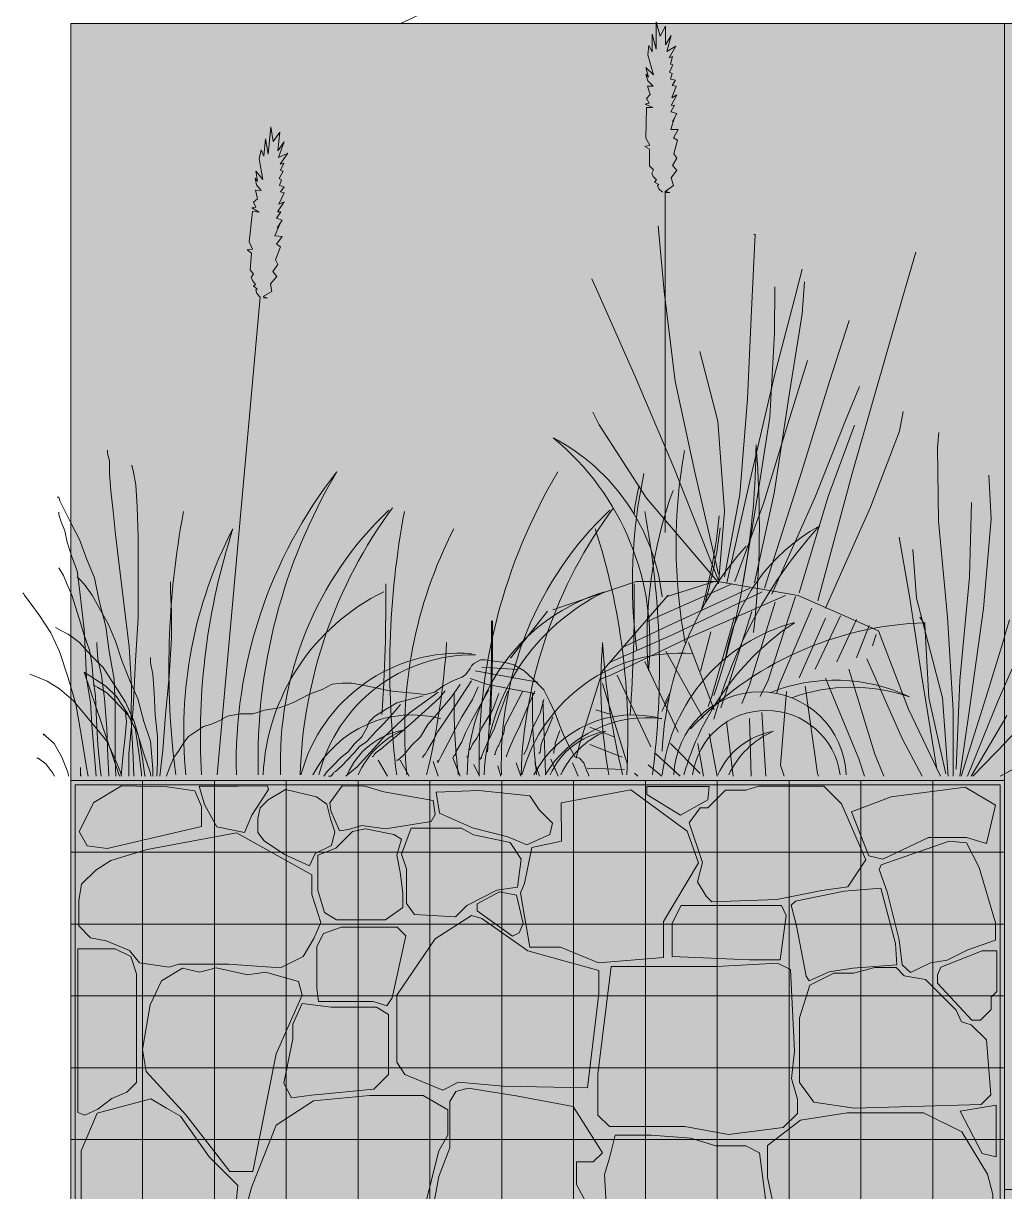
# Model space of a CAD drawing. Header units: centimetres. Extents: x -4381 to 5639, y -3920 to 4826.
# Drawn here: x 5.048 to 5.941, y 27.74 to 28.804 of the extents above; entities that cross this region are included whole.
import ezdxf
from ezdxf.xclip import XClip

# ---------------------------------------------------------------- set-up
doc = ezdxf.new("R2010")
doc.units = ezdxf.units.CM
doc.header["$MEASUREMENT"] = 0
doc.header["$XCLIPFRAME"] = 0
doc.set_wipeout_variables(frame=1)
doc.linetypes.add('Dashed', pattern=[0.564444, 0.282222, -0.282222])
doc.linetypes.add('Wipeout_Contour', pattern=[100, 0, -100])
for name, color, linetype, lineweight, true_color in [('00-TREES_Pen_No__184', 7, 'Continuous', 5, 0xc5d295), ('0_Pen_No__254', 7, 'Continuous', 13, 0xe8e8e8), ('cad-block.com_Pen_No__62', 7, 'Continuous', 5, 0xaaaaaa), ('Mur de clôture_Pen_No__178', 7, 'Continuous', 5, 0xbda888)]:
    doc.layers.add(name, color=color, linetype=linetype, lineweight=lineweight, true_color=true_color)
for name, color, linetype, lineweight in [('0_Pen_No__1', 7, 'Continuous', 5), ('0_Pen_No__15', 214, 'Continuous', 5), ('0_Pen_No__20', 1, 'Continuous', 5), ('0_Pen_No__7', 7, 'Continuous', 5), ('Mur de clôture_Pen_No__1', 7, 'Continuous', 5), ('Mur de clôture_Pen_No__7', 7, 'Continuous', 5), ('net_Pen_No__1', 7, 'Continuous', 5)]:
    doc.layers.add(name, color=color, linetype=linetype, lineweight=lineweight)
doc.layers.add('Drawing & Figure', color=7, linetype='Continuous')
doc.layers.add('Mur de clôture', color=7, linetype='Continuous')

# ---------------------------------------------------------------- blocks, each defined once
blk = doc.blocks.new('Drawing_8_8', base_point=(-322.5754, 32.2036))
at = {"layer": '0_Pen_No__254', "linetype": 'Continuous', "ltscale": 10}
for points in [[(5.2099, 28.0724), (5.2099, 28.0906), (5.2039, 28.1048), (5.1788, 28.1086), (5.1372, 28.1095), (5.1119, 28.0944), (5.0986, 28.0678), (5.1058, 28.0549), (5.1242, 28.0524)], [(5.2241, 28.072), (5.2492, 28.0669), (5.2558, 28.0827), (5.271, 28.1062), (5.2701, 28.1093), (5.2433, 28.1091), (5.208, 28.109), (5.2128, 28.0924)], [(5.2866, 28.106), (5.2706, 28.0967), (5.2634, 28.0895), (5.2612, 28.0796), (5.2612, 28.0669), (5.2669, 28.0594), (5.2855, 28.0469), (5.3084, 28.0365), (5.3134, 28.0477), (5.3282, 28.055), (5.3314, 28.0677), (5.3275, 28.0793), (5.3242, 28.0927), (5.3147, 28.0995)], [(5.3278, 28.0866), (5.3355, 28.0685), (5.3439, 28.0698), (5.3561, 28.0734), (5.3776, 28.0704), (5.4191, 28.0769), (5.4228, 28.0833), (5.421, 28.096), (5.3759, 28.1041), (5.3587, 28.1091), (5.3379, 28.1093), (5.3267, 28.0941)], [(5.4236, 28.1036), (5.4265, 28.0845), (5.4568, 28.0711), (5.4887, 28.0631), (5.5061, 28.0558), (5.5272, 28.0651), (5.5294, 28.0756), (5.5175, 28.0875), (5.509, 28.1004), (5.4626, 28.1051)], [(5.5089, 27.9627), (5.5368, 27.9627), (5.5715, 27.9482), (5.6306, 27.9533), (5.6306, 27.986), (5.6624, 28.0393), (5.6522, 28.0681), (5.6007, 28.1057), (5.5375, 28.0939), (5.5376, 28.0591), (5.5106, 28.0534), (5.5041, 28.0204), (5.5004, 28.0119)], [(5.6154, 28.1089), (5.6155, 28.1017), (5.6459, 28.0828), (5.671, 28.0966), (5.672, 28.1087)], [(5.6745, 28.0039), (5.7338, 28.0059), (5.7747, 28.0141), (5.7983, 28.0174), (5.8146, 28.0422), (5.7926, 28.0931), (5.7765, 28.1092), (5.7174, 28.1092), (5.7054, 28.1056), (5.687, 28.1056), (5.6708, 28.0894), (5.6638, 28.0894), (5.6539, 28.0757), (5.6659, 28.0397), (5.6615, 28.0219), (5.6694, 28.0091)], [(5.8301, 28.0427), (5.8717, 28.0623), (5.9063, 28.0623), (5.9245, 28.0569), (5.9329, 28.0918), (5.9051, 28.1081), (5.8379, 28.0993), (5.8016, 28.0857), (5.8176, 28.0458)], [(5.316, 28.0464), (5.316, 28.0146), (5.322, 27.9942), (5.3328, 27.9875), (5.3774, 27.9875), (5.3934, 27.9987), (5.3934, 28.0116), (5.3908, 28.0308), (5.3878, 28.0464), (5.3922, 28.0608), (5.3851, 28.065), (5.3593, 28.0704), (5.3474, 28.0678), (5.3323, 28.0528)], [(5.392, 28.0472), (5.3965, 28.0339), (5.3965, 28.0022), (5.404, 27.9922), (5.4412, 27.9901), (5.4515, 28.0004), (5.4787, 28.0146), (5.4977, 28.0171), (5.501, 28.0426), (5.4911, 28.0578), (5.4576, 28.0649), (5.4466, 28.0708), (5.4008, 28.0708)], [(5.0982, 28.0049), (5.0982, 27.9819), (5.1089, 27.9712), (5.1232, 27.9682), (5.1446, 27.9595), (5.1536, 27.9483), (5.1805, 27.9444), (5.1893, 27.947), (5.2345, 27.947), (5.282, 27.9437), (5.3024, 27.9542), (5.3124, 27.9706), (5.3185, 27.985), (5.3104, 28.0105), (5.3104, 28.0285), (5.2419, 28.0665), (5.1605, 28.0514), (5.1274, 28.0415), (5.1137, 28.0327), (5.1008, 28.0198)], [(5.8478, 27.9466), (5.8553, 27.9396), (5.8735, 27.9484), (5.8889, 27.9507), (5.9075, 27.9601), (5.9327, 27.969), (5.9327, 27.9846), (5.9179, 28.035), (5.9063, 28.0576), (5.8906, 28.0592), (5.8288, 28.0376), (5.8269, 28.0332), (5.8341, 28.013), (5.8452, 27.9693)], [(5.7605, 27.9361), (5.7631, 27.9319), (5.7812, 27.9402), (5.803, 27.9434), (5.8429, 27.9465), (5.8418, 27.9658), (5.8283, 28.0164), (5.7949, 28.0134), (5.7507, 28.0045), (5.7469, 28.0007), (5.7517, 27.982)], [(5.461, 27.9957), (5.4931, 27.9725), (5.4991, 27.9757), (5.5029, 27.9841), (5.4966, 28.0099), (5.4814, 28.0128), (5.461, 28.002)], [(5.6383, 27.954), (5.7088, 27.9511), (5.7367, 27.9511), (5.7422, 27.9913), (5.738, 28.0005), (5.6466, 28.0005), (5.6383, 27.9845)], [(5.4846, 27.836), (5.5615, 27.8346), (5.5716, 27.9203), (5.5716, 27.9413), (5.5071, 27.9591), (5.4653, 27.9886), (5.4557, 27.9914), (5.4227, 27.9702), (5.3877, 27.919), (5.3877, 27.8578), (5.3951, 27.8467), (5.4296, 27.8325), (5.444, 27.8397)], [(5.3164, 27.913), (5.3662, 27.913), (5.3786, 27.9091), (5.3836, 27.9165), (5.3961, 27.9728), (5.388, 27.9809), (5.3374, 27.9809), (5.3212, 27.975), (5.3149, 27.9631), (5.3149, 27.9251)], [(5.0975, 27.812), (5.1038, 27.8097), (5.1157, 27.8152), (5.1283, 27.8248), (5.142, 27.8306), (5.1509, 27.8395), (5.1509, 27.9384), (5.1456, 27.954), (5.1314, 27.9611), (5.0975, 27.9611)], [(5.8801, 27.9299), (5.9112, 27.896), (5.919, 27.896), (5.9287, 27.9057), (5.9287, 27.9169), (5.9339, 27.9221), (5.9339, 27.9592), (5.9207, 27.9592), (5.883, 27.9445), (5.8801, 27.9373)], [(5.1595, 27.8493), (5.1958, 27.8098), (5.2359, 27.7582), (5.2568, 27.7582), (5.2779, 27.8653), (5.3015, 27.9188), (5.2984, 27.9312), (5.2684, 27.9399), (5.2518, 27.9375), (5.2234, 27.9438), (5.2083, 27.9398), (5.1927, 27.9435), (5.1735, 27.9318), (5.1634, 27.91), (5.1563, 27.8694)], [(5.5707, 27.8097), (5.5813, 27.7993), (5.6501, 27.7993), (5.6896, 27.7921), (5.7395, 27.7983), (5.7524, 27.8111), (5.7524, 27.8242), (5.7471, 27.843), (5.7499, 27.8679), (5.746, 27.9423), (5.7342, 27.9481), (5.6792, 27.9449), (5.5829, 27.9449), (5.5707, 27.847)], [(5.8042, 27.816), (5.9196, 27.8192), (5.9286, 27.8282), (5.9245, 27.8782), (5.9107, 27.892), (5.9017, 27.8945), (5.897, 27.9051), (5.8691, 27.933), (5.8497, 27.9365), (5.8424, 27.9439), (5.8228, 27.9439), (5.8035, 27.9389), (5.7856, 27.9389), (5.7636, 27.9279), (5.7543, 27.8982), (5.7543, 27.8394), (5.7675, 27.8213)], [(5.292, 27.8254), (5.3102, 27.8279), (5.3669, 27.8334), (5.3801, 27.8465), (5.3801, 27.9012), (5.3692, 27.908), (5.3281, 27.908), (5.3015, 27.9114), (5.2931, 27.8924), (5.2931, 27.8791), (5.2849, 27.8386)], [(5.1004, 27.777), (5.1004, 27.6847), (5.1118, 27.664), (5.1523, 27.664), (5.1885, 27.6621), (5.2352, 27.6639), (5.243, 27.7457), (5.2169, 27.7718), (5.191, 27.8086), (5.1639, 27.8244), (5.1151, 27.8114)], [(5.242, 27.6665), (5.3055, 27.6612), (5.3922, 27.6615), (5.408, 27.692), (5.4139, 27.7288), (5.4259, 27.777), (5.4342, 27.7914), (5.4342, 27.8144), (5.4117, 27.8274), (5.363, 27.8274), (5.3119, 27.8228), (5.278, 27.8005), (5.2555, 27.7438), (5.242, 27.6923)], [(5.4138, 27.6874), (5.4186, 27.6665), (5.4683, 27.662), (5.5431, 27.6627), (5.5691, 27.6855), (5.5691, 27.7136), (5.5514, 27.7464), (5.5514, 27.7671), (5.5666, 27.7671), (5.5749, 27.7754), (5.5483, 27.8174), (5.4964, 27.8271), (5.4526, 27.8343), (5.4415, 27.8312), (5.436, 27.8221), (5.436, 27.78), (5.426, 27.7538)], [(5.9007, 27.8132), (5.9207, 27.7746), (5.9334, 27.7716), (5.9334, 27.8186)], [(5.8996, 27.6614), (5.9241, 27.6734), (5.9302, 27.691), (5.9302, 27.7374), (5.9255, 27.756), (5.9022, 27.7945), (5.8672, 27.8116), (5.7978, 27.8116), (5.7553, 27.8052), (5.7252, 27.782), (5.7252, 27.7529), (5.7354, 27.7051), (5.7512, 27.6766), (5.7762, 27.6631), (5.7944, 27.6635)], [(5.5711, 27.6663), (5.6091, 27.6619), (5.6627, 27.6613), (5.7156, 27.6627), (5.726, 27.6847), (5.726, 27.7124), (5.718, 27.7754), (5.7055, 27.7817), (5.6782, 27.7817), (5.6554, 27.7888), (5.6196, 27.7915), (5.5866, 27.7915), (5.5811, 27.7696), (5.5767, 27.7556), (5.5785, 27.7292), (5.5736, 27.7135)]]:
    blk.add_hatch(color=256, dxfattribs=at).paths.add_polyline_path(points)
at = {"layer": '0_Pen_No__7', "linetype": 'Continuous', "ltscale": 10}
for p, q in [((5.0801, 28.3722), (5.0785, 28.3722)), ((5.0812, 28.369), (5.0801, 28.3722)), ((5.0855, 28.3597), (5.0812, 28.369)), ((5.0801, 28.3564), (5.0801, 28.3586)), ((5.0822, 28.3499), (5.0801, 28.3564)), ((5.0855, 28.3417), (5.0822, 28.3499)), ((5.0811, 28.3064), (5.08, 28.308)), ((5.0843, 28.3009), (5.0811, 28.3064)), ((5.0489, 28.2831), (5.0478, 28.2852)), ((5.0478, 28.2852), (5.0478, 28.2841)), ((5.0549, 28.2749), (5.0489, 28.2831)), ((5.0625, 28.2645), (5.0549, 28.2749)), ((5.0728, 28.2487), (5.0625, 28.2645)), ((5.0821, 28.2509), (5.0772, 28.2536)), ((5.0809, 28.2318), (5.0728, 28.2487)), ((5.0591, 28.209), (5.0537, 28.2112)), ((5.0695, 28.2047), (5.0591, 28.209)), ((5.0809, 28.1976), (5.0695, 28.2047)), ((5.0683, 28.1546), (5.0661, 28.1568)), ((5.0661, 28.1568), (5.0661, 28.1557)), ((5.0759, 28.1481), (5.0683, 28.1546)), ((5.0829, 28.1355), (5.0759, 28.1481)), ((5.0612, 28.1345), (5.0601, 28.1345)), ((5.0682, 28.1296), (5.0612, 28.1345)), ((5.0747, 28.1209), (5.0682, 28.1296)), ((5.0761, 28.1181), (5.0747, 28.1209))]:
    blk.add_line(p, q, dxfattribs=at)
at = {"layer": 'cad-block.com_Pen_No__62', "linetype": 'Continuous', "ltscale": 10, "flags": 128}
for points in [[(5.2866, 28.106), (5.3147, 28.0995), (5.3242, 28.0927), (5.3275, 28.0793), (5.3314, 28.0677), (5.3282, 28.055), (5.3134, 28.0477), (5.3084, 28.0365), (5.2855, 28.0469), (5.2669, 28.0594), (5.2612, 28.0669), (5.2612, 28.0796), (5.2634, 28.0895), (5.2706, 28.0967)], [(5.4236, 28.1036), (5.4265, 28.0845), (5.4568, 28.0711), (5.4887, 28.0631), (5.5061, 28.0558), (5.5272, 28.0651), (5.5294, 28.0756), (5.5175, 28.0875), (5.509, 28.1004), (5.4626, 28.1051)], [(5.5089, 27.9627), (5.5368, 27.9627), (5.5715, 27.9482), (5.6306, 27.9533), (5.6306, 27.986), (5.6624, 28.0393), (5.6522, 28.0681), (5.6007, 28.1057), (5.5375, 28.0939), (5.5376, 28.0591), (5.5106, 28.0534), (5.5041, 28.0204), (5.5004, 28.0119)], [(5.6154, 28.1089), (5.6155, 28.1017), (5.6459, 28.0828), (5.671, 28.0966), (5.672, 28.1087)], [(5.8301, 28.0427), (5.8176, 28.0458), (5.8016, 28.0857), (5.8379, 28.0993), (5.9051, 28.1081), (5.9329, 28.0918), (5.9245, 28.0569), (5.9063, 28.0623), (5.8717, 28.0623)], [(5.316, 28.0464), (5.316, 28.0146), (5.322, 27.9942), (5.3328, 27.9875), (5.3774, 27.9875), (5.3934, 27.9987), (5.3934, 28.0116), (5.3908, 28.0308), (5.3878, 28.0464), (5.3922, 28.0608), (5.3851, 28.065), (5.3593, 28.0704), (5.3474, 28.0678), (5.3323, 28.0528)], [(5.3965, 28.0022), (5.3965, 28.0163), (5.3965, 28.0339), (5.392, 28.0472), (5.4008, 28.0708), (5.4466, 28.0708), (5.4576, 28.0649), (5.4911, 28.0578), (5.501, 28.0426), (5.4977, 28.0171), (5.4787, 28.0146), (5.4515, 28.0004), (5.4412, 27.9901), (5.404, 27.9922)], [(5.282, 27.9437), (5.3024, 27.9542), (5.3124, 27.9706), (5.3185, 27.985), (5.3104, 28.0105), (5.3104, 28.0285), (5.2632, 28.0547), (5.2419, 28.0665), (5.1605, 28.0514), (5.1274, 28.0415), (5.1137, 28.0327), (5.1008, 28.0198), (5.0982, 28.0049), (5.0982, 27.9819), (5.1089, 27.9712), (5.1232, 27.9682), (5.1446, 27.9595), (5.1536, 27.9483), (5.1805, 27.9444), (5.1893, 27.947), (5.2345, 27.947)], [(5.8478, 27.9466), (5.8452, 27.9693), (5.8341, 28.013), (5.8269, 28.0332), (5.8288, 28.0376), (5.8906, 28.0592), (5.9063, 28.0576), (5.9179, 28.035), (5.9327, 27.9846), (5.9327, 27.969), (5.9075, 27.9601), (5.8889, 27.9507), (5.8735, 27.9484), (5.8553, 27.9396)], [(5.7605, 27.9361), (5.7517, 27.982), (5.7469, 28.0007), (5.7507, 28.0045), (5.7949, 28.0134), (5.8283, 28.0164), (5.8418, 27.9658), (5.8429, 27.9465), (5.803, 27.9434), (5.7812, 27.9402), (5.7631, 27.9319)], [(5.461, 27.9957), (5.461, 28.002), (5.4814, 28.0128), (5.4966, 28.0099), (5.5029, 27.9841), (5.4991, 27.9757), (5.4931, 27.9725)], [(5.6383, 27.954), (5.6383, 27.9845), (5.6466, 28.0005), (5.738, 28.0005), (5.7422, 27.9913), (5.7367, 27.9511), (5.7088, 27.9511)], [(5.4846, 27.836), (5.444, 27.8397), (5.4296, 27.8325), (5.3951, 27.8467), (5.3877, 27.8578), (5.3877, 27.919), (5.4227, 27.9702), (5.4557, 27.9914), (5.4653, 27.9886), (5.5071, 27.9591), (5.5716, 27.9413), (5.5716, 27.9203), (5.5615, 27.8346)], [(5.3164, 27.913), (5.3662, 27.913), (5.3786, 27.9091), (5.3836, 27.9165), (5.3961, 27.9728), (5.388, 27.9809), (5.3374, 27.9809), (5.3212, 27.975), (5.3149, 27.9631), (5.3149, 27.9251)], [(5.0975, 27.812), (5.0975, 27.9611), (5.1269, 27.9611), (5.1314, 27.9611), (5.1456, 27.954), (5.1509, 27.9384), (5.1509, 27.8395), (5.142, 27.8306), (5.1283, 27.8248), (5.1157, 27.8152), (5.1038, 27.8097)], [(5.8801, 27.9299), (5.8801, 27.9373), (5.883, 27.9445), (5.9207, 27.9592), (5.9339, 27.9592), (5.9339, 27.9383), (5.9339, 27.9221), (5.9287, 27.9169), (5.9287, 27.9057), (5.919, 27.896), (5.9112, 27.896)], [(5.1595, 27.8493), (5.1563, 27.8694), (5.1634, 27.91), (5.1735, 27.9318), (5.1927, 27.9435), (5.2083, 27.9398), (5.2234, 27.9438), (5.2518, 27.9375), (5.2684, 27.9399), (5.2984, 27.9312), (5.3015, 27.9188), (5.2779, 27.8653), (5.2568, 27.7582), (5.2359, 27.7582), (5.1958, 27.8098)], [(5.5707, 27.8097), (5.5707, 27.847), (5.5829, 27.9449), (5.6022, 27.9449), (5.6792, 27.9449), (5.7342, 27.9481), (5.746, 27.9423), (5.7499, 27.8679), (5.7471, 27.843), (5.7524, 27.8242), (5.7524, 27.8111), (5.7395, 27.7983), (5.6896, 27.7921), (5.6501, 27.7993), (5.5813, 27.7993)], [(5.8042, 27.816), (5.7675, 27.8213), (5.7543, 27.8394), (5.7543, 27.8982), (5.7636, 27.9279), (5.7856, 27.9389), (5.8035, 27.9389), (5.8228, 27.9439), (5.8424, 27.9439), (5.8497, 27.9365), (5.8691, 27.933), (5.897, 27.9051), (5.9017, 27.8945), (5.9107, 27.892), (5.9245, 27.8782), (5.9286, 27.8282), (5.9196, 27.8192)], [(5.292, 27.8254), (5.2849, 27.8386), (5.2931, 27.8791), (5.2931, 27.8924), (5.3015, 27.9114), (5.3281, 27.908), (5.3692, 27.908), (5.3801, 27.9012), (5.3801, 27.8465), (5.3669, 27.8334), (5.3102, 27.8279)], [(5.1118, 27.664), (5.1523, 27.664), (5.1885, 27.6621), (5.2352, 27.6639), (5.243, 27.7457), (5.2169, 27.7718), (5.191, 27.8086), (5.1781, 27.8161), (5.1639, 27.8244), (5.1151, 27.8114), (5.1004, 27.777), (5.1004, 27.6847)], [(5.242, 27.6665), (5.242, 27.6923), (5.2555, 27.7438), (5.278, 27.8005), (5.3119, 27.8228), (5.363, 27.8274), (5.4117, 27.8274), (5.4342, 27.8144), (5.4342, 27.7914), (5.4259, 27.777), (5.4139, 27.7288), (5.408, 27.692), (5.3922, 27.6615), (5.3055, 27.6612)], [(5.4138, 27.6874), (5.4186, 27.6665), (5.4683, 27.662), (5.5431, 27.6627), (5.5691, 27.6855), (5.5691, 27.7136), (5.5514, 27.7464), (5.5514, 27.7671), (5.5666, 27.7671), (5.5749, 27.7754), (5.5483, 27.8174), (5.4964, 27.8271), (5.4526, 27.8343), (5.4415, 27.8312), (5.436, 27.8221), (5.436, 27.7998), (5.436, 27.78), (5.426, 27.7538)], [(5.9007, 27.8132), (5.9207, 27.7746), (5.9334, 27.7716), (5.9334, 27.8186)], [(5.8996, 27.6614), (5.7944, 27.6635), (5.7762, 27.6631), (5.7512, 27.6766), (5.7354, 27.7051), (5.7252, 27.7529), (5.7252, 27.782), (5.7553, 27.8052), (5.7978, 27.8116), (5.8672, 27.8116), (5.9022, 27.7945), (5.9255, 27.756), (5.9302, 27.7374), (5.9302, 27.691), (5.9241, 27.6734)], [(5.5711, 27.6663), (5.5736, 27.7135), (5.5785, 27.7292), (5.5767, 27.7556), (5.5811, 27.7696), (5.5866, 27.7915), (5.6196, 27.7915), (5.6554, 27.7888), (5.6782, 27.7817), (5.7055, 27.7817), (5.718, 27.7754), (5.726, 27.7124), (5.726, 27.6847), (5.7156, 27.6627), (5.6627, 27.6613), (5.6091, 27.6619)]]:
    blk.add_lwpolyline(points, close=True, dxfattribs=at)
at = {"layer": 'net_Pen_No__1', "linetype": 'Continuous', "ltscale": 10, "flags": 128}
for points in [[(5.091, 28.0489), (5.941, 28.0489)], [(5.091, 27.9835), (5.941, 27.9835)], [(5.091, 27.9182), (5.941, 27.9182)], [(5.091, 27.8528), (5.941, 27.8528)], [(5.091, 27.7874), (5.941, 27.7874)]]:
    blk.add_lwpolyline(points, dxfattribs=at)
blk.add_lwpolyline([(5.941, 27.742), (5.941, 27.2843), (6.791, 27.2843), (6.791, 27.742), (5.941, 27.742)], close=True, dxfattribs=at)
at = {"color": 254, "linetype": 'Wipeout_Contour', "lineweight": 0, "ltscale": 115.974065}
blk.add_wipeout([(5.091, 28.1143), (5.941, 28.1143), (5.941, 28.8036), (5.091, 28.8036)], dxfattribs=at).dxf.layer = 'Mur de clôture'
at = {"layer": '00-TREES_Pen_No__184', "linetype": 'Continuous', "lineweight": 0, "ltscale": 10, "true_color": 0xadd995}
blk.add_hatch(color=81, dxfattribs=at).paths.add_polyline_path([(5.8825, 28.1181), (5.8795, 28.1247), (5.84, 28.2146), (5.8063, 28.2609), (5.703, 28.2943), (5.651, 28.3057), (5.5842, 28.2958), (5.5151, 28.2645), (5.4809, 28.2373), (5.4307, 28.2007), (5.386, 28.1954), (5.3382, 28.203), (5.3034, 28.1814), (5.2266, 28.169), (5.1939, 28.1489), (5.1825, 28.1181)])
at = {"layer": '0_Pen_No__1', "linetype": 'Continuous', "lineweight": 0, "ltscale": 10, "true_color": 0xffffff}
for points in [[(6.791, 28.8036), (5.941, 28.8036), (5.941, 25.1825), (6.791, 25.1825)], [(5.941, 28.1143), (5.091, 28.1143), (5.091, 25.2311), (5.941, 25.2311)]]:
    blk.add_hatch(color=7, dxfattribs=at).paths.add_polyline_path(points)
at = {"layer": 'Mur de clôture', "linetype": 'Continuous', "lineweight": 0, "ltscale": 10, "true_color": 0x000000}
for points in [[(6.791, 28.8036), (5.941, 28.8036), (5.941, 24.7674), (6.791, 24.7674)], [(5.941, 28.1143), (5.091, 28.1143), (5.091, 24.7674), (5.941, 24.7674)]]:
    blk.add_hatch(color=18, dxfattribs=at).paths.add_polyline_path(points)
at = {"layer": 'Mur de clôture_Pen_No__178', "linetype": 'Continuous', "ltscale": 10}
blk.add_hatch(color=256, dxfattribs=at).paths.add_polyline_path([(5.091, 28.1143), (5.941, 28.1143), (5.941, 28.8036), (5.091, 28.8036)])
at = {"layer": '0_Pen_No__1', "linetype": 'Continuous', "ltscale": 10}
for p, q in [((6.791, 28.8036), (5.941, 28.8036)), ((5.941, 28.8036), (5.941, 25.1825)), ((5.6322, 28.6506), (5.6322, 28.3402)), ((5.2633, 28.5543), (5.2243, 28.1194)), ((5.941, 28.1143), (5.091, 28.1143)), ((5.091, 28.1143), (5.091, 25.2311)), ((5.941, 25.2311), (5.941, 28.1143))]:
    blk.add_line(p, q, dxfattribs=at)
for centre, radius, start, end in [((5.3774, 28.2401), 0.2408, 353.804, 50.5944), ((5.4436, 28.2607), 0.1868, 6.4157, 62.3514), ((4.9814, 28.4255), 0.7334, 341.4021, 359.5724), ((4.8236, 28.3462), 0.8942, 353.7574, 4.7341), ((6.1295, 28.3287), 0.4875, 169.8252, 190.5422), ((5.6716, 28.13), 0.43, 141.9142, 181.42), ((5.7738, 28.1339), 0.5123, 149.3255, 181.6242), ((5.975, 28.1339), 0.5123, 149.3255, 181.6242), ((6.0709, 28.2947), 0.4687, 167.8041, 187.5915), ((5.8294, 28.3299), 0.2273, 166.6169, 173.1955), ((6.008, 28.2442), 0.3924, 159.9977, 184.3941), ((5.9427, 28.217), 0.7624, 169.2468, 187.3564), ((5.5973, 28.1311), 0.3155, 133.3945, 182.1294), ((5.7314, 28.1063), 0.4318, 143.5842, 178.2607), ((6.1438, 28.217), 0.7624, 169.2468, 187.3564), ((5.7984, 28.1311), 0.3155, 133.3945, 182.1294), ((5.9325, 28.1063), 0.4318, 143.5842, 178.2607), ((4.8644, 28.217), 0.7624, 352.6436, 10.7532), ((5.2145, 28.3986), 0.4687, 344.0783, 354.6946), ((6.0939, 28.0565), 0.4327, 138.0458, 164.7605), ((5.8527, 28.1984), 0.1679, 118.662, 170.691), ((5.5961, 28.159), 0.4023, 152.7073, 185.6578), ((5.8212, 28.1552), 0.6122, 162.09, 183.3579), ((5.7973, 28.159), 0.4023, 152.7073, 185.6578), ((4.9859, 28.1552), 0.6122, 356.6421, 17.91), ((5.1987, 28.4064), 0.4875, 344.4472, 352.6735), ((5.9308, 28.1264), 0.3019, 138.1844, 177.2435), ((3.9338, 28.2774), 1.444, 355.903, 0.6361), ((4.1599, 28.2774), 1.444, 355.903, 0.6361), ((5.4616, 28.1101), 0.1957, 115.9347, 177.2904), ((5.6276, 28.1177), 0.1758, 106.6848, 179.4665), ((5.6627, 28.1101), 0.1957, 115.9347, 177.2904), ((4.0301, 28.2435), 1.444, 355.903, 0.6361), ((4.0252, 28.2473), 1.4498, 356.7463, 0.4845), ((5.7916, 28.1002), 0.1633, 104.8841, 173.2419), ((5.8892, 28.0508), 0.2498, 123.9647, 164.0699), ((5.8781, 27.9529), 0.3052, 91.72, 136.9642), ((4.7536, 28.2809), 0.6807, 346.2706, 356.5512), ((6.0336, 28.2009), 0.4601, 175.1306, 190.2082), ((6.2546, 28.2809), 0.6807, 183.4488, 193.7294), ((5.4448, 28.0809), 0.1493, 85.7403, 165.0763), ((5.4574, 28.0837), 0.145, 89.2291, 165.7577), ((5.646, 28.0809), 0.1493, 85.7403, 165.0763), ((5.7866, 28.0474), 0.1583, 64.6579, 111.632), ((5.8021, 28.0377), 0.1615, 71.1137, 109.791), ((5.9726, 28.1825), 0.5326, 178.8205, 186.8028), ((6.0439, 28.1825), 0.5326, 178.8205, 186.8028), ((-101.1968, 24.0437), 106.7979, 2.187071, 2.223184), ((5.1987, 28.4064), 0.4875, 331.9566, 333.7023), ((5.2145, 28.3986), 0.4687, 332.9719, 334.3081), ((5.7184, 28.1167), 0.0784, 1.9475, 178.0525), ((5.7242, 28.1104), 0.0677, 7.5862, 172.4138), ((5.4017, 28.072), 0.102, 75.0609, 152.3173), ((5.6028, 28.072), 0.102, 75.0609, 152.3173), ((5.6152, 28.0636), 0.1079, 82.5943, 148.8491), ((5.4056, 28.0929), 0.0683, 100.1696, 157.2163), ((5.4257, 28.0868), 0.0801, 113.6494, 155.9867), ((5.5898, 28.0918), 0.0683, 100.1696, 156.2039), ((5.6098, 28.0857), 0.0801, 113.6494, 155.1157), ((5.7425, 28.0918), 0.0683, 100.1696, 156.2039), ((5.7626, 28.0857), 0.0801, 113.6494, 155.1157)]:
    blk.add_arc(centre, radius, start, end, dxfattribs=at)
at = {"layer": '0_Pen_No__15', "linetype": 'Continuous', "ltscale": 10, "flags": 128}
for points in [[(5.6295, 28.6498), (5.6263, 28.6529), (5.6251, 28.656), (5.6262, 28.657), (5.6224, 28.6591), (5.6243, 28.661), (5.6211, 28.6642), (5.6198, 28.6671), (5.6215, 28.6702), (5.6179, 28.6738), (5.6177, 28.689), (5.6136, 28.6914), (5.6181, 28.6927), (5.6145, 28.699), (5.615, 28.7269), (5.6209, 28.7269), (5.6139, 28.7299), (5.6176, 28.7309), (5.615, 28.7353), (5.6183, 28.7387), (5.6159, 28.7464), (5.621, 28.7464), (5.6162, 28.7514), (5.6144, 28.7572), (5.6169, 28.7547), (5.6146, 28.7634), (5.6213, 28.7567), (5.6164, 28.7751), (5.6172, 28.7833), (5.6202, 28.7778), (5.6202, 28.7937), (5.6239, 28.7801), (5.6239, 28.8051), (5.6274, 28.792), (5.6325, 28.8009), (5.6325, 28.784), (5.6375, 28.7925), (5.6336, 28.7779), (5.6419, 28.7827), (5.6358, 28.7722), (5.6388, 28.7734), (5.6368, 28.7666), (5.639, 28.766), (5.6361, 28.7592), (5.6384, 28.7579), (5.637, 28.7527), (5.6414, 28.752), (5.6385, 28.747), (5.6421, 28.7464), (5.638, 28.7357), (5.6427, 28.7384), (5.6375, 28.7287), (5.6407, 28.7291), (5.6372, 28.723), (5.6427, 28.7215), (5.6388, 28.7141), (5.6407, 28.7178), (5.6373, 28.7069), (5.6439, 28.7069), (5.6396, 28.6994), (5.6433, 28.6972), (5.6401, 28.6849), (5.6426, 28.681), (5.6386, 28.6741), (5.6428, 28.6699), (5.6376, 28.663), (5.6395, 28.6559), (5.6322, 28.6506), (5.6362, 28.6495), (5.6322, 28.6495)], [(5.2633, 28.5543), (5.2604, 28.5577), (5.2596, 28.5609), (5.2607, 28.5618), (5.2572, 28.5643), (5.2593, 28.566), (5.2564, 28.5695), (5.2553, 28.5725), (5.2574, 28.5754), (5.2542, 28.5793), (5.2555, 28.5945), (5.2516, 28.5973), (5.2563, 28.5981), (5.2533, 28.6047), (5.2564, 28.6324), (5.2624, 28.6318), (5.2557, 28.6356), (5.2595, 28.6362), (5.2574, 28.6409), (5.261, 28.6438), (5.2593, 28.6518), (5.2644, 28.6513), (5.2601, 28.6567), (5.2588, 28.6627), (5.2611, 28.6599), (5.2596, 28.6689), (5.2657, 28.6615), (5.2626, 28.6802), (5.2643, 28.6884), (5.2667, 28.6826), (5.2683, 28.6984), (5.2706, 28.6845), (5.273, 28.7094), (5.2752, 28.696), (5.2812, 28.7044), (5.2796, 28.6875), (5.2853, 28.6956), (5.28, 28.6814), (5.2887, 28.6853), (5.2817, 28.6755), (5.2848, 28.6764), (5.282, 28.6698), (5.2842, 28.669), (5.2807, 28.6625), (5.2828, 28.661), (5.2809, 28.656), (5.2852, 28.6548), (5.2819, 28.6501), (5.2853, 28.6492), (5.2803, 28.6389), (5.2852, 28.6412), (5.2791, 28.6321), (5.2823, 28.6321), (5.2782, 28.6264), (5.2835, 28.6244), (5.2789, 28.6174), (5.2812, 28.6209), (5.2767, 28.6103), (5.2833, 28.6097), (5.2782, 28.6026), (5.2818, 28.6001), (5.2773, 28.5882), (5.2795, 28.5841), (5.2748, 28.5776), (5.2785, 28.573), (5.2727, 28.5666), (5.2739, 28.5594), (5.2661, 28.5549), (5.27, 28.5533), (5.266, 28.5537)]]:
    blk.add_lwpolyline(points, dxfattribs=at)
at = {"layer": '0_Pen_No__20', "linetype": 'Dashed', "ltscale": 10}
blk.add_line((5.091, 25.2393), (5.091, 45.1171), dxfattribs=at)
at = {"layer": '0_Pen_No__7', "linetype": 'Continuous', "ltscale": 10}
for p, q in [((5.6311, 28.5594), (5.6258, 28.6193)), ((5.7105, 28.5424), (5.7139, 28.6115)), ((5.7139, 28.6115), (5.7128, 28.6115)), ((5.8488, 28.5557), (5.8603, 28.5954)), ((5.7503, 28.5548), (5.7569, 28.5799)), ((5.5696, 28.5617), (5.5653, 28.571)), ((5.6049, 28.4822), (5.5696, 28.5617)), ((5.6413, 28.4778), (5.6311, 28.5594)), ((5.7317, 28.5217), (5.7318, 28.5636)), ((5.7568, 28.5391), (5.759, 28.5684)), ((5.7316, 28.4831), (5.7503, 28.5548)), ((5.8214, 28.4606), (5.8488, 28.5557)), ((5.7071, 28.4619), (5.7105, 28.5424)), ((5.7452, 28.4672), (5.7568, 28.5391)), ((5.7817, 28.4775), (5.7997, 28.533)), ((5.7272, 28.445), (5.7317, 28.5217)), ((5.6799, 28.4413), (5.6637, 28.505)), ((5.7441, 28.44), (5.7616, 28.4966)), ((5.6401, 28.3994), (5.6049, 28.4822)), ((5.6591, 28.395), (5.6413, 28.4778)), ((5.7091, 28.3868), (5.7316, 28.4831)), ((5.7565, 28.3959), (5.7817, 28.4775)), ((5.7963, 28.4421), (5.8089, 28.4731)), ((5.7314, 28.3759), (5.7452, 28.4672)), ((5.6999, 28.3748), (5.7071, 28.4619)), ((5.8022, 28.3937), (5.8214, 28.4606)), ((5.5721, 28.4382), (5.5662, 28.4496)), ((5.6862, 28.3596), (5.6799, 28.4413)), ((5.7167, 28.377), (5.7272, 28.445)), ((5.769, 28.3731), (5.7963, 28.4421)), ((5.8453, 28.4322), (5.8486, 28.4502)), ((5.615, 28.3712), (5.5721, 28.4382)), ((5.7216, 28.3666), (5.7441, 28.44)), ((5.7804, 28.373), (5.8045, 28.4378)), ((5.819, 28.3632), (5.8453, 28.4322)), ((5.8801, 28.4175), (5.8812, 28.4311)), ((5.1243, 28.4119), (5.1243, 28.4151)), ((5.1264, 28.4053), (5.1243, 28.4119)), ((5.881, 28.3505), (5.8801, 28.4175)), ((5.1264, 28.3939), (5.1264, 28.4053)), ((5.1482, 28.3949), (5.1466, 28.4015)), ((5.1466, 28.4015), (5.1466, 28.4004)), ((5.6807, 28.2965), (5.6401, 28.3994)), ((5.1275, 28.3781), (5.1264, 28.3939)), ((5.1503, 28.3835), (5.1482, 28.3949)), ((5.6807, 28.302), (5.6591, 28.395)), ((5.7226, 28.2894), (5.7565, 28.3959)), ((5.771, 28.2778), (5.8022, 28.3937)), ((5.9289, 28.3526), (5.9268, 28.3924)), ((5.1296, 28.3596), (5.1275, 28.3781)), ((5.1514, 28.3634), (5.1503, 28.3835)), ((5.6883, 28.2943), (5.7091, 28.3868)), ((5.6796, 28.2954), (5.615, 28.3712)), ((5.6861, 28.2998), (5.6999, 28.3748)), ((5.6954, 28.2954), (5.7216, 28.3666)), ((5.703, 28.2943), (5.7167, 28.377)), ((5.7133, 28.2943), (5.7314, 28.3759)), ((5.7291, 28.2839), (5.769, 28.3731)), ((5.7541, 28.285), (5.7804, 28.373)), ((5.9092, 28.2993), (5.911, 28.3674)), ((5.092, 28.3472), (5.0855, 28.3597)), ((5.1317, 28.3384), (5.1296, 28.3596)), ((5.1524, 28.3362), (5.1514, 28.3634)), ((5.6807, 28.2933), (5.6862, 28.3596)), ((5.778, 28.2713), (5.819, 28.3632)), ((5.0991, 28.3336), (5.092, 28.3472)), ((5.889, 28.2629), (5.881, 28.3505)), ((5.9217, 28.271), (5.9289, 28.3526)), ((5.0877, 28.3314), (5.0855, 28.3417)), ((5.1344, 28.3155), (5.1317, 28.3384)), ((5.1523, 28.2622), (5.1524, 28.3362)), ((5.8548, 28.2804), (5.8451, 28.3359)), ((5.092, 28.3178), (5.0877, 28.3314)), ((5.1056, 28.3156), (5.0991, 28.3336)), ((5.8607, 28.2804), (5.8576, 28.3245)), ((5.0969, 28.3053), (5.092, 28.3178)), ((5.1126, 28.2987), (5.1056, 28.3156)), ((5.1408, 28.2633), (5.1344, 28.3155)), ((5.099, 28.2884), (5.0969, 28.3053)), ((5.0876, 28.2928), (5.0843, 28.3009)), ((5.0919, 28.283), (5.0876, 28.2928)), ((5.099, 28.2976), (5.0968, 28.2998)), ((5.1034, 28.2927), (5.099, 28.2976)), ((5.1104, 28.2829), (5.1034, 28.2927)), ((5.1169, 28.278), (5.1126, 28.2987)), ((5.1817, 28.2861), (5.1817, 28.2953)), ((5.5299, 28.2696), (5.6056, 28.2956)), ((5.6056, 28.2956), (5.6796, 28.2954)), ((5.6932, 28.2932), (5.6251, 28.2634)), ((5.6769, 28.2954), (5.6339, 28.2819)), ((5.6796, 28.2954), (5.753, 28.2828)), ((5.9003, 28.2052), (5.9092, 28.2993)), ((5.0957, 28.2715), (5.0919, 28.283)), ((5.1011, 28.2704), (5.099, 28.2884)), ((5.1169, 28.2715), (5.1104, 28.2829)), ((5.1828, 28.2681), (5.1817, 28.2861)), ((5.6349, 28.283), (5.575, 28.214)), ((5.709, 28.2894), (5.636, 28.2558)), ((5.7204, 28.2861), (5.6398, 28.2476)), ((5.7416, 28.2828), (5.6534, 28.2443)), ((5.7508, 28.2817), (5.7257, 28.2056)), ((5.753, 28.2828), (5.8264, 28.2505)), ((5.1, 28.2579), (5.0957, 28.2715)), ((5.1229, 28.2546), (5.1169, 28.278)), ((5.1251, 28.2568), (5.1169, 28.2715)), ((5.7323, 28.2768), (5.7088, 28.2012)), ((5.7655, 28.2713), (5.736, 28.2023)), ((5.865, 28.2124), (5.8548, 28.2804)), ((5.8845, 28.1895), (5.8607, 28.2804)), ((5.909, 28.1791), (5.9217, 28.271)), ((5.1033, 28.2519), (5.1011, 28.2704)), ((5.1441, 28.2361), (5.1408, 28.2633)), ((5.15, 28.2235), (5.1523, 28.2622)), ((5.1827, 28.2442), (5.1828, 28.2681)), ((5.4912, 28.2256), (5.525, 28.2685)), ((5.6251, 28.2634), (5.6159, 28.2591)), ((5.6953, 28.2633), (5.6745, 28.191)), ((5.7111, 28.2682), (5.6881, 28.1964)), ((5.778, 28.2621), (5.754, 28.2077)), ((5.7916, 28.2642), (5.7687, 28.2158)), ((5.8063, 28.2609), (5.7883, 28.2223)), ((5.8683, 28.2564), (5.864, 28.263)), ((5.8943, 28.178), (5.889, 28.2629)), ((5.9242, 28.1905), (5.9456, 28.2606)), ((5.9351, 28.1872), (5.9674, 28.2606)), ((5.0886, 28.2476), (5.0821, 28.2509)), ((5.1033, 28.2465), (5.1, 28.2579)), ((5.1043, 28.2285), (5.1033, 28.2519)), ((5.1261, 28.2318), (5.1229, 28.2546)), ((5.1316, 28.241), (5.1251, 28.2568)), ((5.636, 28.2558), (5.5951, 28.2363)), ((5.6735, 28.2497), (5.6642, 28.2138)), ((5.8177, 28.2554), (5.8062, 28.2261)), ((5.8264, 28.2505), (5.8535, 28.1792)), ((5.872, 28.1895), (5.8683, 28.2564)), ((5.0989, 28.24), (5.0886, 28.2476)), ((5.1092, 28.2285), (5.0989, 28.24)), ((5.1081, 28.2329), (5.1033, 28.2465)), ((5.1147, 28.2383), (5.1147, 28.2399)), ((5.1147, 28.2399), (5.1147, 28.2372)), ((5.1375, 28.2236), (5.1316, 28.241)), ((5.1805, 28.2088), (5.1827, 28.2442)), ((5.6398, 28.2476), (5.5815, 28.2216)), ((5.6534, 28.2443), (5.5826, 28.2102)), ((5.6534, 28.24), (5.6766, 28.1785)), ((5.8242, 28.2473), (5.8209, 28.2369)), ((5.0885, 28.2079), (5.0809, 28.2318)), ((5.1054, 28.2068), (5.1043, 28.2285)), ((5.1103, 28.2214), (5.1081, 28.2329)), ((5.1206, 28.2171), (5.1092, 28.2285)), ((5.1157, 28.2247), (5.1147, 28.2383)), ((5.1304, 28.2067), (5.1261, 28.2318)), ((5.1462, 28.2012), (5.1441, 28.2361)), ((5.6327, 28.2319), (5.6668, 28.1709)), ((5.1114, 28.2068), (5.1103, 28.2214)), ((5.119, 28.21), (5.1157, 28.2247)), ((5.1451, 28.2045), (5.1375, 28.2236)), ((5.1478, 28.1795), (5.15, 28.2235)), ((5.1636, 28.2213), (5.1636, 28.2262)), ((5.1658, 28.211), (5.1636, 28.2213)), ((5.4547, 28.2164), (5.4558, 28.2186)), ((5.4558, 28.2186), (5.458, 28.2208)), ((5.458, 28.2208), (5.464, 28.224)), ((5.464, 28.224), (5.4683, 28.224)), ((5.4683, 28.224), (5.4765, 28.2229)), ((5.4765, 28.2229), (5.4863, 28.2218)), ((5.4863, 28.2218), (5.4944, 28.2196)), ((5.4944, 28.2196), (5.5037, 28.2142)), ((5.6136, 28.2226), (5.6439, 28.1584)), ((5.8155, 28.225), (5.848, 28.152)), ((5.0955, 28.1839), (5.0885, 28.2079)), ((5.1228, 28.2002), (5.1032, 28.2128)), ((5.1032, 28.2128), (5.1354, 28.1181)), ((5.1217, 28.1888), (5.119, 28.21)), ((5.1315, 28.2002), (5.1206, 28.2171)), ((5.1668, 28.1941), (5.1658, 28.211)), ((5.1771, 28.174), (5.1805, 28.2088)), ((5.4389, 28.205), (5.4471, 28.2083)), ((5.4471, 28.2083), (5.4503, 28.2104)), ((5.4503, 28.2104), (5.4547, 28.2164)), ((5.4547, 28.2072), (5.4705, 28.2017)), ((5.4591, 28.2142), (5.5162, 28.2038)), ((5.4651, 28.2175), (5.4977, 28.2153)), ((5.5037, 28.2142), (5.5113, 28.2071)), ((5.5113, 28.2071), (5.5216, 28.1967)), ((5.575, 28.214), (5.5541, 28.1471)), ((5.5826, 28.2102), (5.5739, 28.2069)), ((5.5885, 28.2102), (5.6189, 28.1448)), ((5.7779, 28.2076), (5.8082, 28.1341)), ((5.7991, 28.2158), (5.8229, 28.1384)), ((5.8795, 28.1247), (5.865, 28.2124)), ((5.0934, 28.1867), (5.0809, 28.1976)), ((5.1091, 28.1855), (5.1054, 28.2068)), ((5.1157, 28.1991), (5.1113, 28.2013)), ((5.1135, 28.191), (5.1114, 28.2068)), ((5.1238, 28.1942), (5.1157, 28.1991)), ((5.1325, 28.1909), (5.1228, 28.2002)), ((5.1314, 28.1839), (5.1304, 28.2067)), ((5.1407, 28.1855), (5.1315, 28.2002)), ((5.1521, 28.1887), (5.1451, 28.2045)), ((5.1461, 28.1691), (5.1462, 28.2012)), ((5.3083, 28.1928), (5.3197, 28.1971)), ((5.3197, 28.1971), (5.329, 28.202)), ((5.329, 28.202), (5.3382, 28.203)), ((5.3382, 28.203), (5.3469, 28.203)), ((5.3469, 28.203), (5.3584, 28.2008)), ((5.3584, 28.2008), (5.3687, 28.1986)), ((5.3687, 28.1986), (5.3812, 28.1959)), ((5.422, 28.1947), (5.4307, 28.2007)), ((5.4307, 28.2007), (5.4389, 28.205)), ((5.4454, 28.2018), (5.4367, 28.1893)), ((5.4558, 28.205), (5.441, 28.1822)), ((5.4715, 28.1968), (5.4557, 28.1685)), ((5.4618, 28.1995), (5.4568, 28.1881)), ((5.4705, 28.2017), (5.5134, 28.1935)), ((5.5216, 28.1967), (5.527, 28.1858)), ((5.5749, 28.2026), (5.596, 28.1345)), ((5.6881, 28.1964), (5.6826, 28.1806)), ((5.7088, 28.2012), (5.7017, 28.1844)), ((5.7257, 28.2056), (5.7186, 28.1909)), ((5.736, 28.2023), (5.7338, 28.1941)), ((5.7594, 28.2001), (5.7707, 28.1206)), ((5.8969, 28.1247), (5.9003, 28.2052)), ((5.1042, 28.1741), (5.0934, 28.1867)), ((5.1145, 28.1692), (5.1135, 28.191)), ((5.1238, 28.1616), (5.1217, 28.1888)), ((5.1314, 28.1866), (5.1238, 28.1942)), ((5.1428, 28.174), (5.1314, 28.1866)), ((5.1429, 28.1751), (5.1325, 28.1909)), ((5.1575, 28.168), (5.1521, 28.1887)), ((5.1679, 28.174), (5.1668, 28.1941)), ((5.2936, 28.1852), (5.3083, 28.1928)), ((5.3812, 28.1959), (5.3926, 28.1948)), ((5.4117, 28.1915), (5.3877, 28.185)), ((5.3926, 28.1948), (5.4024, 28.1937)), ((5.4253, 28.1947), (5.3991, 28.1757)), ((5.4264, 28.1893), (5.4013, 28.1665)), ((5.4024, 28.1937), (5.4139, 28.1926)), ((5.4139, 28.1926), (5.422, 28.1947)), ((5.4367, 28.1893), (5.4242, 28.1746)), ((5.4318, 28.1958), (5.4264, 28.1893)), ((5.4568, 28.1881), (5.447, 28.1724)), ((5.4808, 28.1935), (5.4753, 28.1788)), ((5.4889, 28.1957), (5.4807, 28.1734)), ((5.5026, 28.1957), (5.4911, 28.1734)), ((5.5134, 28.1956), (5.5058, 28.1788)), ((5.5216, 28.188), (5.5183, 28.1755)), ((5.527, 28.1858), (5.5319, 28.1755)), ((5.6745, 28.191), (5.6712, 28.1817)), ((5.7425, 28.1952), (5.7369, 28.1283)), ((5.8876, 28.1204), (5.872, 28.1895)), ((5.8896, 28.1181), (5.8845, 28.1895)), ((5.9016, 28.1181), (5.9242, 28.1905)), ((5.9073, 28.1181), (5.9351, 28.1872)), ((5.1009, 28.1545), (5.0955, 28.1839)), ((5.1102, 28.1649), (5.1091, 28.1855)), ((5.1313, 28.1333), (5.1314, 28.1839)), ((5.1488, 28.168), (5.1407, 28.1855)), ((5.1407, 28.1762), (5.1407, 28.1784)), ((5.1417, 28.1681), (5.1407, 28.1762)), ((5.1499, 28.1604), (5.1429, 28.1751)), ((5.1439, 28.1387), (5.1478, 28.1795)), ((5.2566, 28.1749), (5.2675, 28.1782)), ((5.2675, 28.1782), (5.2811, 28.1803)), ((5.2811, 28.1803), (5.2936, 28.1852)), ((5.3774, 28.179), (5.3676, 28.1725)), ((5.3991, 28.1757), (5.3751, 28.1529)), ((5.3866, 28.1779), (5.3763, 28.1665)), ((5.3877, 28.185), (5.3774, 28.179)), ((5.391, 28.1834), (5.3866, 28.1779)), ((5.441, 28.1822), (5.4318, 28.1686)), ((5.4753, 28.1788), (5.4649, 28.162)), ((5.5058, 28.1788), (5.4998, 28.1641)), ((5.5183, 28.1755), (5.5112, 28.1619)), ((5.5319, 28.1755), (5.5362, 28.164)), ((5.5689, 28.1787), (5.5825, 28.1743)), ((5.7202, 28.1762), (5.7236, 28.1181)), ((5.8535, 28.1792), (5.8827, 28.1181)), ((5.8942, 28.1181), (5.8943, 28.178)), ((5.9003, 28.1181), (5.909, 28.1791)), ((5.9122, 28.1181), (5.9705, 28.179)), ((5.1145, 28.1616), (5.1042, 28.1741)), ((5.1123, 28.1398), (5.1102, 28.1649)), ((5.1156, 28.1469), (5.1145, 28.1692)), ((5.1406, 28.1545), (5.1417, 28.1681)), ((5.151, 28.1593), (5.1428, 28.174)), ((5.1477, 28.1354), (5.1461, 28.1691)), ((5.1531, 28.1533), (5.1488, 28.168)), ((5.1635, 28.1501), (5.1575, 28.168)), ((5.17, 28.1544), (5.1679, 28.174)), ((5.1749, 28.1419), (5.1771, 28.174)), ((5.2119, 28.1636), (5.219, 28.1657)), ((5.219, 28.1657), (5.2266, 28.169)), ((5.2266, 28.169), (5.2337, 28.1728)), ((5.2337, 28.1728), (5.2451, 28.1749)), ((5.2451, 28.1749), (5.2566, 28.1749)), ((5.3627, 28.1676), (5.3605, 28.1622)), ((5.3676, 28.1725), (5.3627, 28.1676)), ((5.3763, 28.1665), (5.3686, 28.1589)), ((5.4013, 28.1665), (5.3877, 28.1551)), ((5.416, 28.1654), (5.4094, 28.1539)), ((5.4242, 28.1746), (5.416, 28.1654)), ((5.4318, 28.1686), (5.4252, 28.1588)), ((5.447, 28.1724), (5.441, 28.161)), ((5.4557, 28.1685), (5.4502, 28.1577)), ((5.4807, 28.1734), (5.4764, 28.1609)), ((5.4911, 28.1734), (5.4862, 28.1641)), ((5.5297, 28.1722), (5.5248, 28.1597)), ((5.688, 28.1681), (5.6941, 28.1181)), ((5.7087, 28.1708), (5.7102, 28.1181)), ((5.9107, 28.1181), (5.9432, 28.1736)), ((5.1052, 28.1262), (5.1009, 28.1545)), ((5.1238, 28.1501), (5.1145, 28.1616)), ((5.1248, 28.1365), (5.1238, 28.1616)), ((5.1384, 28.1354), (5.1406, 28.1545)), ((5.1531, 28.1397), (5.1499, 28.1604)), ((5.1575, 28.1386), (5.151, 28.1593)), ((5.17, 28.131), (5.17, 28.1544)), ((5.1939, 28.1489), (5.1983, 28.1543)), ((5.1983, 28.1543), (5.2054, 28.1592)), ((5.2054, 28.1592), (5.2119, 28.1636)), ((5.3561, 28.154), (5.349, 28.1475)), ((5.3605, 28.1622), (5.3561, 28.154)), ((5.3686, 28.1589), (5.3604, 28.1497)), ((5.3877, 28.1551), (5.38, 28.1486)), ((5.4094, 28.1539), (5.4013, 28.1463)), ((5.4252, 28.1588), (5.4208, 28.1507)), ((5.441, 28.161), (5.4344, 28.1485)), ((5.4502, 28.1577), (5.447, 28.1495)), ((5.4649, 28.162), (5.4606, 28.1528)), ((5.4764, 28.1609), (5.4715, 28.1516)), ((5.4851, 28.1576), (5.4818, 28.1494)), ((5.4862, 28.1641), (5.4851, 28.1576)), ((5.4998, 28.1641), (5.4943, 28.1527)), ((5.5112, 28.1619), (5.509, 28.1516)), ((5.5248, 28.1597), (5.5204, 28.1505)), ((5.5362, 28.1597), (5.5318, 28.1483)), ((5.5362, 28.164), (5.5395, 28.1559)), ((5.5395, 28.1559), (5.5433, 28.1482)), ((5.5634, 28.1629), (5.5863, 28.1536)), ((5.6722, 28.1572), (5.6794, 28.1181)), ((5.1177, 28.1251), (5.1156, 28.1469)), ((5.1303, 28.1365), (5.1238, 28.1501)), ((5.1564, 28.1343), (5.1531, 28.1533)), ((5.1656, 28.125), (5.1635, 28.1501)), ((5.1896, 28.1419), (5.1939, 28.1489)), ((5.349, 28.1475), (5.3436, 28.1405)), ((5.3539, 28.1453), (5.349, 28.1394)), ((5.3697, 28.1464), (5.3517, 28.1268)), ((5.3604, 28.1497), (5.3539, 28.1453)), ((5.3751, 28.1529), (5.3697, 28.1464)), ((5.38, 28.1486), (5.3729, 28.1426)), ((5.4013, 28.1463), (5.3947, 28.1382)), ((5.4181, 28.1463), (5.4159, 28.1425)), ((5.4208, 28.1507), (5.4181, 28.1463)), ((5.4344, 28.1485), (5.4284, 28.137)), ((5.447, 28.1495), (5.442, 28.1414)), ((5.4568, 28.1473), (5.4546, 28.1424)), ((5.4606, 28.1528), (5.4568, 28.1473)), ((5.4715, 28.1516), (5.4671, 28.1413)), ((5.4796, 28.1451), (5.4785, 28.1424)), ((5.4807, 28.1462), (5.4796, 28.1451)), ((5.4818, 28.1494), (5.4807, 28.1462)), ((5.491, 28.1451), (5.4877, 28.1369)), ((5.4943, 28.1527), (5.491, 28.1451)), ((5.509, 28.1516), (5.5057, 28.1423)), ((5.5193, 28.1472), (5.5182, 28.1401)), ((5.5204, 28.1505), (5.5193, 28.1472)), ((5.5318, 28.145), (5.5307, 28.1412)), ((5.5318, 28.1483), (5.5318, 28.145)), ((5.5433, 28.1482), (5.5465, 28.1422)), ((5.5541, 28.1471), (5.5509, 28.1346)), ((5.5634, 28.1471), (5.5928, 28.1356)), ((5.6369, 28.1481), (5.664, 28.1208)), ((5.6619, 28.148), (5.6669, 28.1181)), ((5.848, 28.152), (5.866, 28.1181)), ((5.0883, 28.1219), (5.0829, 28.1355)), ((5.1142, 28.1181), (5.1123, 28.1398)), ((5.1256, 28.1181), (5.1248, 28.1365)), ((5.1362, 28.1218), (5.1303, 28.1365)), ((5.1321, 28.1181), (5.1313, 28.1333)), ((5.1368, 28.1181), (5.1384, 28.1354)), ((5.1438, 28.1181), (5.1439, 28.1387)), ((5.1483, 28.1181), (5.1477, 28.1354)), ((5.1553, 28.1207), (5.1531, 28.1397)), ((5.1585, 28.1185), (5.1564, 28.1343)), ((5.1634, 28.1218), (5.1575, 28.1386)), ((5.1722, 28.1181), (5.1749, 28.1419)), ((5.1814, 28.1272), (5.1847, 28.1353)), ((5.1847, 28.1353), (5.1896, 28.1419)), ((5.3365, 28.135), (5.3299, 28.128)), ((5.3436, 28.1405), (5.3365, 28.135)), ((5.3425, 28.1328), (5.3381, 28.128)), ((5.349, 28.1394), (5.3425, 28.1328)), ((5.3664, 28.1361), (5.3653, 28.1361)), ((5.3675, 28.1382), (5.3664, 28.1361)), ((5.3697, 28.1404), (5.3675, 28.1382)), ((5.3729, 28.1426), (5.3697, 28.1404)), ((5.3708, 28.1328), (5.3793, 28.1181)), ((5.3887, 28.1328), (5.3876, 28.1328)), ((5.3898, 28.1338), (5.3887, 28.1328)), ((5.3947, 28.1382), (5.3898, 28.1338)), ((5.3909, 28.1328), (5.399, 28.1181)), ((5.4137, 28.1382), (5.4116, 28.136)), ((5.4116, 28.136), (5.4116, 28.1349)), ((5.4159, 28.1425), (5.4137, 28.1382)), ((5.4284, 28.137), (5.4252, 28.1305)), ((5.4252, 28.1305), (5.4252, 28.1327)), ((5.4399, 28.137), (5.4388, 28.1348)), ((5.4388, 28.1348), (5.4454, 28.1181)), ((5.441, 28.137), (5.4399, 28.137)), ((5.442, 28.1414), (5.441, 28.1381)), ((5.441, 28.1381), (5.441, 28.137)), ((5.4524, 28.1359), (5.4513, 28.1359)), ((5.4535, 28.1403), (5.4524, 28.1359)), ((5.4535, 28.1424), (5.4535, 28.1403)), ((5.4546, 28.1424), (5.4535, 28.1424)), ((5.4649, 28.1348), (5.4638, 28.1337)), ((5.4638, 28.1337), (5.4638, 28.1348)), ((5.4671, 28.1413), (5.4649, 28.1359)), ((5.4649, 28.1359), (5.4649, 28.1348)), ((5.4774, 28.138), (5.4763, 28.138)), ((5.4763, 28.138), (5.4774, 28.138)), ((5.4785, 28.1424), (5.4774, 28.1391)), ((5.4774, 28.1391), (5.4774, 28.138)), ((5.4877, 28.1369), (5.4877, 28.1358)), ((5.5057, 28.1423), (5.5035, 28.138)), ((5.5182, 28.1401), (5.5171, 28.139)), ((5.528, 28.1336), (5.5346, 28.1181)), ((5.5307, 28.1412), (5.5307, 28.139)), ((5.5465, 28.1422), (5.5498, 28.1357)), ((5.5498, 28.1357), (5.5541, 28.1346)), ((5.5541, 28.1346), (5.5579, 28.1303)), ((5.596, 28.1345), (5.5976, 28.1302)), ((5.6232, 28.1388), (5.6456, 28.1181)), ((5.8082, 28.1341), (5.8135, 28.1181)), ((5.8229, 28.1384), (5.8311, 28.1181)), ((5.9371, 28.1181), (5.966, 28.1338)), ((5.089, 28.1181), (5.0883, 28.1219)), ((5.0998, 28.1208), (5.0998, 28.1262)), ((5.0998, 28.1262), (5.0998, 28.1219)), ((5.0998, 28.1219), (5.1003, 28.1181)), ((5.1067, 28.1181), (5.1052, 28.1262)), ((5.1188, 28.1181), (5.1177, 28.1251)), ((5.1656, 28.1181), (5.1656, 28.125)), ((5.1695, 28.1181), (5.17, 28.131)), ((5.1781, 28.1185), (5.1803, 28.1239)), ((5.1803, 28.1239), (5.1814, 28.1272)), ((5.3245, 28.1225), (5.3214, 28.1181)), ((5.3299, 28.128), (5.3245, 28.1225)), ((5.3321, 28.1225), (5.3299, 28.1214)), ((5.3343, 28.1247), (5.3321, 28.1225)), ((5.3381, 28.128), (5.3343, 28.1247)), ((5.3517, 28.1268), (5.3415, 28.1181)), ((5.4208, 28.1316), (5.4255, 28.1181)), ((5.4578, 28.1288), (5.4632, 28.1181)), ((5.4796, 28.1277), (5.4826, 28.1181)), ((5.4964, 28.1304), (5.5008, 28.1181)), ((5.5133, 28.1303), (5.5178, 28.1181)), ((5.5476, 28.1303), (5.5528, 28.1181)), ((5.5579, 28.1303), (5.5601, 28.1243)), ((5.5601, 28.1243), (5.5623, 28.1199)), ((5.5612, 28.1254), (5.5949, 28.1242)), ((5.6167, 28.1285), (5.6289, 28.1181)), ((5.7369, 28.1283), (5.7405, 28.1181)), ((5.1, 28.1181), (5.0998, 28.1208)), ((5.1372, 28.1181), (5.1362, 28.1218)), ((5.1553, 28.1181), (5.1553, 28.1207)), ((5.1586, 28.1181), (5.1585, 28.1185)), ((5.164, 28.1181), (5.1634, 28.1218)), ((5.178, 28.1181), (5.1781, 28.1185)), ((5.3277, 28.1182), (5.3256, 28.1182)), ((5.3256, 28.1182), (5.3256, 28.1181)), ((5.3299, 28.1204), (5.3277, 28.1182)), ((5.3299, 28.1214), (5.3299, 28.1204)), ((5.5623, 28.1199), (5.5625, 28.1181)), ((5.6042, 28.1209), (5.6071, 28.1181)), ((5.7707, 28.1206), (5.7716, 28.1181))]:
    blk.add_line(p, q, dxfattribs=at)
at = {"layer": 'cad-block.com_Pen_No__62', "linetype": 'Continuous', "ltscale": 10, "flags": 128}
for points in [[(5.2099, 28.0724), (5.2099, 28.0906), (5.2039, 28.1048), (5.1788, 28.1086), (5.1372, 28.1095), (5.1119, 28.0944), (5.0986, 28.0678), (5.1058, 28.0549), (5.1242, 28.0524)], [(5.2241, 28.072), (5.2128, 28.0924), (5.208, 28.109), (5.2433, 28.1091), (5.2701, 28.1093), (5.271, 28.1062), (5.2558, 28.0827), (5.2492, 28.0669)], [(5.3278, 28.0866), (5.3355, 28.0685), (5.3439, 28.0698), (5.3561, 28.0734), (5.3776, 28.0704), (5.4191, 28.0769), (5.4228, 28.0833), (5.421, 28.096), (5.3759, 28.1041), (5.3587, 28.1091), (5.3379, 28.1093), (5.3267, 28.0941)], [(5.6745, 28.0039), (5.6694, 28.0091), (5.6615, 28.0219), (5.6659, 28.0397), (5.6539, 28.0757), (5.6638, 28.0894), (5.6708, 28.0894), (5.687, 28.1056), (5.7054, 28.1056), (5.7174, 28.1092), (5.7765, 28.1092), (5.7926, 28.0931), (5.8146, 28.0422), (5.7983, 28.0174), (5.7747, 28.0141), (5.7338, 28.0059)]]:
    blk.add_lwpolyline(points, close=True, dxfattribs=at)
at = {"layer": 'Mur de clôture_Pen_No__1', "linetype": 'Continuous', "ltscale": 10}
for p, q in [((5.941, 28.8036), (5.091, 28.8036)), ((5.091, 28.1143), (5.091, 28.8036)), ((5.941, 28.8036), (5.941, 28.1143)), ((6.791, 28.8036), (5.941, 28.8036)), ((5.091, 28.1143), (5.091, 25.2106)), ((5.941, 28.1143), (5.091, 28.1143))]:
    blk.add_line(p, q, dxfattribs=at)
at = {"layer": 'Mur de clôture_Pen_No__7', "linetype": 'Continuous', "ltscale": 10}
blk.add_line((12.312, 32.0036), (5.391, 28.8036), dxfattribs=at)
at = {"layer": 'net_Pen_No__1', "linetype": 'Continuous', "ltscale": 10, "flags": 128}
for points in [[(5.091, 28.1143), (5.091, 27.6566), (5.941, 27.6566), (5.941, 28.1143)], [(5.095, 28.1104), (5.095, 27.6605), (5.9371, 27.6605), (5.9371, 28.1104)]]:
    blk.add_lwpolyline(points, close=True, dxfattribs=at)
for points in [[(5.1564, 28.1143), (5.1564, 27.6566)], [(5.2218, 28.1143), (5.2218, 27.6566)], [(5.2872, 28.1143), (5.2872, 27.6566)], [(5.3526, 28.1143), (5.3526, 27.6566)], [(5.418, 28.1143), (5.418, 27.6566)], [(5.4833, 28.1143), (5.4833, 27.6566)], [(5.5487, 28.1143), (5.5487, 27.6566)], [(5.6141, 28.1143), (5.6141, 27.6566)], [(5.6795, 28.1143), (5.6795, 27.6566)], [(5.7449, 28.1143), (5.7449, 27.6566)], [(5.8103, 28.1143), (5.8103, 27.6566)], [(5.8757, 28.1143), (5.8757, 27.6566)]]:
    blk.add_lwpolyline(points, dxfattribs=at)

msp = doc.modelspace()

# ---------------------------------------------------------------- block references
at = {"layer": 'Drawing & Figure', "color": 151, "linetype": 'Continuous', "lineweight": 5, "ltscale": 10, "true_color": 0x80c2ff}
ref = msp.add_blockref('Drawing_8_8', (-322.57542, 32.20361), dxfattribs=at)
XClip(ref).set_block_clipping_path([(1, 23.6253966175), (50.7463984619, 45.1170657245)])

doc.saveas('drawing.dxf')
